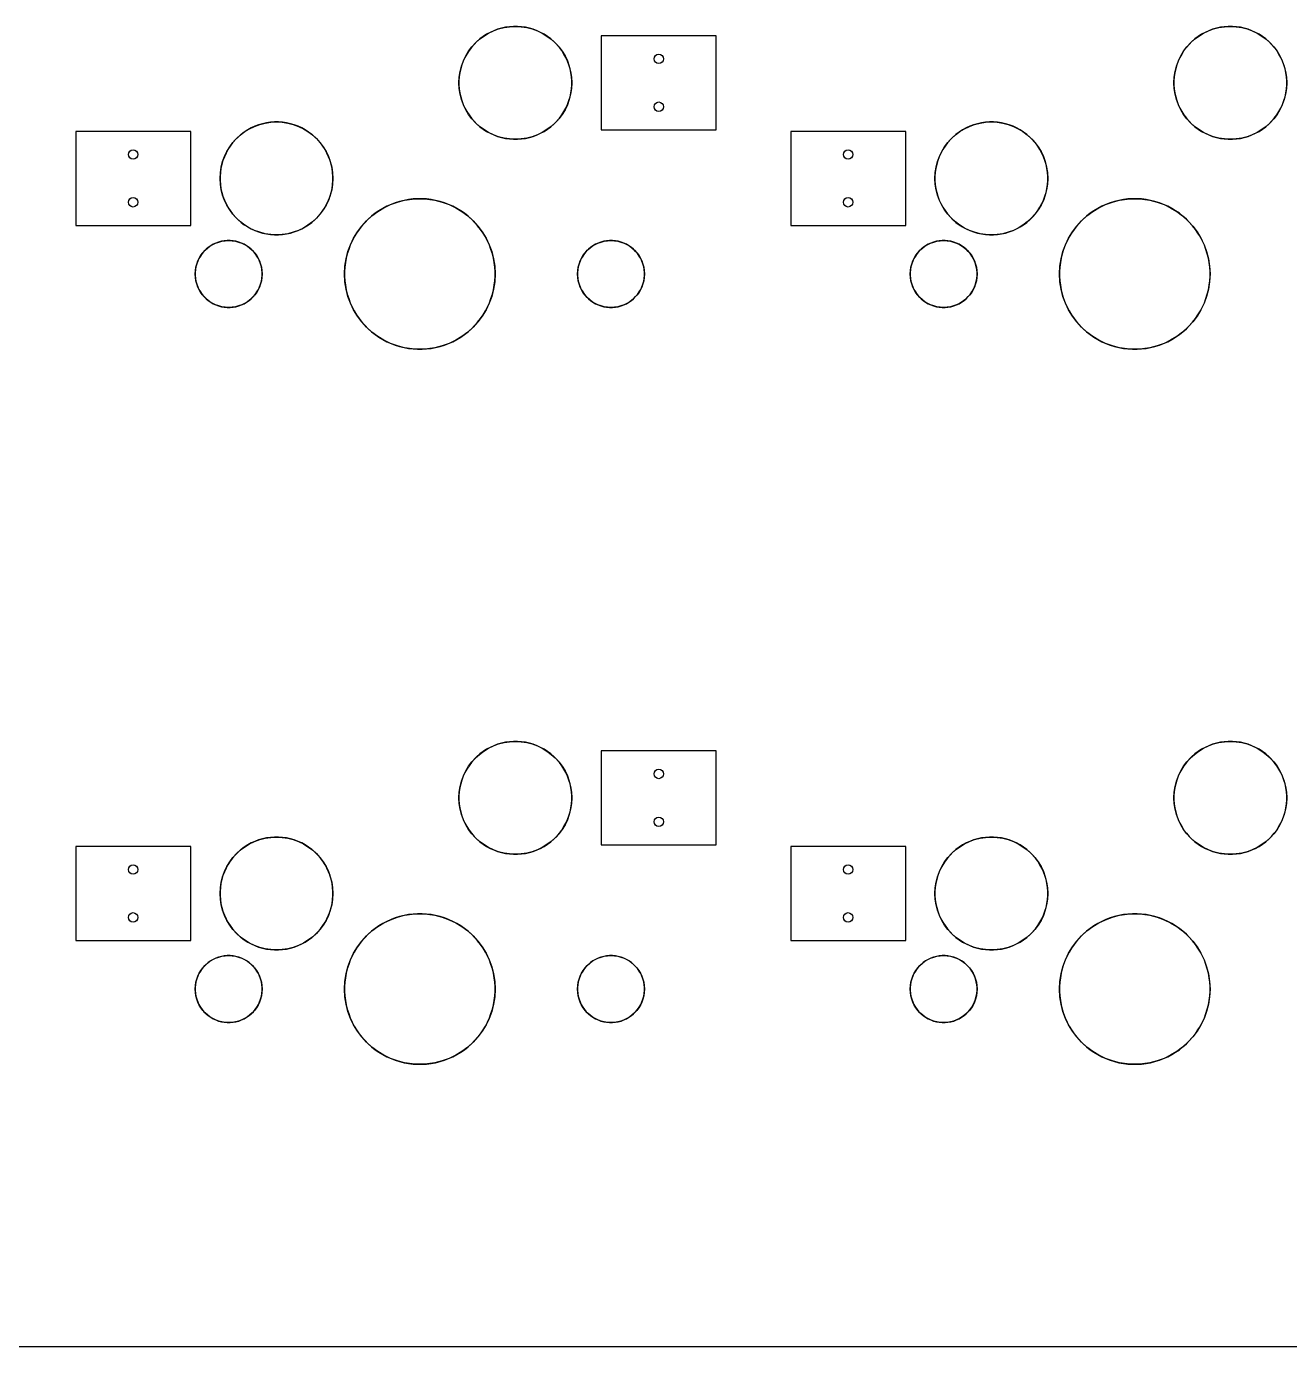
# Model space of a CAD drawing. Header units: millimetres. Extents: x 10 to 238, y 10 to 86.
# Drawn here: x 141.54 to 175.11, y 9.5 to 44.58 of the extents above; entities that cross this region are included whole.
import ezdxf

# ---------------------------------------------------------------- set-up
doc = ezdxf.new("R2010")
doc.units = ezdxf.units.MM

msp = doc.modelspace()

# ---------------------------------------------------------------- linework, layer by layer
at = {"layer": '16_copper'}
for points in [[(159.873, 44.33), (156.815, 44.33), (156.815, 41.83), (159.873, 41.83)], [(145.915, 41.79), (142.857, 41.79), (142.857, 39.29), (145.915, 39.29)], [(164.915, 41.79), (161.857, 41.79), (161.857, 39.29), (164.915, 39.29)], [(159.873, 25.33), (156.815, 25.33), (156.815, 22.83), (159.873, 22.83)], [(145.915, 22.79), (142.857, 22.79), (142.857, 20.29), (145.915, 20.29)], [(164.915, 22.79), (161.857, 22.79), (161.857, 20.29), (164.915, 20.29)]]:
    msp.add_lwpolyline(points, close=True, dxfattribs=at)
at = {"layer": 'drills_NPTH'}
for centre, radius in [((154.54, 43.08), 1.499), ((173.54, 43.08), 1.499), ((148.19, 40.54), 1.499), ((167.19, 40.54), 1.499), ((152, 38), 2), ((171, 38), 2), ((146.92, 38), 0.889), ((157.08, 38), 0.889), ((165.92, 38), 0.889), ((154.54, 24.08), 1.499), ((173.54, 24.08), 1.499), ((148.19, 21.54), 1.499), ((167.19, 21.54), 1.499), ((152, 19), 2), ((171, 19), 2), ((146.92, 19), 0.889), ((157.08, 19), 0.889), ((165.92, 19), 0.889)]:
    msp.add_circle(centre, radius, dxfattribs=at)
at = {"layer": 'drills_PTH'}
for centre in [(158.35, 43.715), (158.35, 42.445), (144.38, 41.175), (163.38, 41.175), (144.38, 39.905), (163.38, 39.905), (158.35, 24.715), (158.35, 23.445), (144.38, 22.175), (163.38, 22.175), (144.38, 20.905), (163.38, 20.905)]:
    msp.add_circle(centre, 0.125, dxfattribs=at)
at = {"layer": 'holes'}
for points in [[(153.041, 43.026), (153.049, 42.92), (153.064, 42.814), (153.087, 42.709), (153.117, 42.606), (153.155, 42.506), (153.199, 42.409), (153.25, 42.315), (153.308, 42.225), (153.372, 42.139), (153.442, 42.058), (153.518, 41.982), (153.599, 41.912), (153.685, 41.848), (153.775, 41.79), (153.869, 41.739), (153.966, 41.695), (154.066, 41.657), (154.169, 41.627), (154.274, 41.604), (154.38, 41.589), (154.486, 41.581), (154.594, 41.581), (154.7, 41.589), (154.806, 41.604), (154.911, 41.627), (155.014, 41.657), (155.114, 41.695), (155.211, 41.739), (155.305, 41.79), (155.395, 41.848), (155.481, 41.912), (155.562, 41.982), (155.638, 42.058), (155.708, 42.139), (155.772, 42.225), (155.83, 42.315), (155.881, 42.409), (155.925, 42.506), (155.963, 42.606), (155.993, 42.709), (156.016, 42.814), (156.031, 42.92), (156.039, 43.026), (156.039, 43.134), (156.031, 43.24), (156.016, 43.346), (155.993, 43.451), (155.963, 43.554), (155.925, 43.654), (155.881, 43.751), (155.83, 43.845), (155.772, 43.935), (155.708, 44.021), (155.638, 44.102), (155.562, 44.178), (155.481, 44.248), (155.395, 44.312), (155.305, 44.37), (155.211, 44.421), (155.114, 44.465), (155.014, 44.503), (154.911, 44.533), (154.806, 44.556), (154.7, 44.571), (154.594, 44.579), (154.486, 44.579), (154.38, 44.571), (154.274, 44.556), (154.169, 44.533), (154.066, 44.503), (153.966, 44.465), (153.869, 44.421), (153.775, 44.37), (153.685, 44.312), (153.599, 44.248), (153.518, 44.178), (153.442, 44.102), (153.372, 44.021), (153.308, 43.935), (153.25, 43.845), (153.199, 43.751), (153.155, 43.654), (153.117, 43.554), (153.087, 43.451), (153.064, 43.346), (153.049, 43.24), (153.041, 43.134), (153.041, 43.026)], [(172.041, 43.026), (172.049, 42.92), (172.064, 42.814), (172.087, 42.709), (172.117, 42.606), (172.155, 42.506), (172.199, 42.409), (172.25, 42.315), (172.308, 42.225), (172.372, 42.139), (172.442, 42.058), (172.518, 41.982), (172.599, 41.912), (172.685, 41.848), (172.775, 41.79), (172.869, 41.739), (172.966, 41.695), (173.066, 41.657), (173.169, 41.627), (173.274, 41.604), (173.38, 41.589), (173.486, 41.581), (173.594, 41.581), (173.7, 41.589), (173.806, 41.604), (173.911, 41.627), (174.014, 41.657), (174.114, 41.695), (174.211, 41.739), (174.305, 41.79), (174.395, 41.848), (174.481, 41.912), (174.562, 41.982), (174.638, 42.058), (174.708, 42.139), (174.772, 42.225), (174.83, 42.315), (174.881, 42.409), (174.925, 42.506), (174.963, 42.606), (174.993, 42.709), (175.016, 42.814), (175.031, 42.92), (175.039, 43.026), (175.039, 43.134), (175.031, 43.24), (175.016, 43.346), (174.993, 43.451), (174.963, 43.554), (174.925, 43.654), (174.881, 43.751), (174.83, 43.845), (174.772, 43.935), (174.708, 44.021), (174.638, 44.102), (174.562, 44.178), (174.481, 44.248), (174.395, 44.312), (174.305, 44.37), (174.211, 44.421), (174.114, 44.465), (174.014, 44.503), (173.911, 44.533), (173.806, 44.556), (173.7, 44.571), (173.594, 44.579), (173.486, 44.579), (173.38, 44.571), (173.274, 44.556), (173.169, 44.533), (173.066, 44.503), (172.966, 44.465), (172.869, 44.421), (172.775, 44.37), (172.685, 44.312), (172.599, 44.248), (172.518, 44.178), (172.442, 44.102), (172.372, 44.021), (172.308, 43.935), (172.25, 43.845), (172.199, 43.751), (172.155, 43.654), (172.117, 43.554), (172.087, 43.451), (172.064, 43.346), (172.049, 43.24), (172.041, 43.134), (172.041, 43.026)], [(146.691, 40.486), (146.699, 40.38), (146.714, 40.274), (146.737, 40.169), (146.767, 40.066), (146.805, 39.966), (146.849, 39.869), (146.9, 39.775), (146.958, 39.685), (147.022, 39.599), (147.092, 39.518), (147.168, 39.442), (147.249, 39.372), (147.335, 39.308), (147.425, 39.25), (147.519, 39.199), (147.616, 39.155), (147.716, 39.117), (147.819, 39.087), (147.924, 39.064), (148.03, 39.049), (148.136, 39.041), (148.244, 39.041), (148.35, 39.049), (148.456, 39.064), (148.561, 39.087), (148.664, 39.117), (148.764, 39.155), (148.861, 39.199), (148.955, 39.25), (149.045, 39.308), (149.131, 39.372), (149.212, 39.442), (149.288, 39.518), (149.358, 39.599), (149.422, 39.685), (149.48, 39.775), (149.531, 39.869), (149.575, 39.966), (149.613, 40.066), (149.643, 40.169), (149.666, 40.274), (149.681, 40.38), (149.689, 40.486), (149.689, 40.594), (149.681, 40.7), (149.666, 40.806), (149.643, 40.911), (149.613, 41.014), (149.575, 41.114), (149.531, 41.211), (149.48, 41.305), (149.422, 41.395), (149.358, 41.481), (149.288, 41.562), (149.212, 41.638), (149.131, 41.708), (149.045, 41.772), (148.955, 41.83), (148.861, 41.881), (148.764, 41.925), (148.664, 41.963), (148.561, 41.993), (148.456, 42.016), (148.35, 42.031), (148.244, 42.039), (148.136, 42.039), (148.03, 42.031), (147.924, 42.016), (147.819, 41.993), (147.716, 41.963), (147.616, 41.925), (147.519, 41.881), (147.425, 41.83), (147.335, 41.772), (147.249, 41.708), (147.168, 41.638), (147.092, 41.562), (147.022, 41.481), (146.958, 41.395), (146.9, 41.305), (146.849, 41.211), (146.805, 41.114), (146.767, 41.014), (146.737, 40.911), (146.714, 40.806), (146.699, 40.7), (146.691, 40.594), (146.691, 40.486)], [(165.691, 40.486), (165.699, 40.38), (165.714, 40.274), (165.737, 40.169), (165.767, 40.066), (165.805, 39.966), (165.849, 39.869), (165.9, 39.775), (165.958, 39.685), (166.022, 39.599), (166.092, 39.518), (166.168, 39.442), (166.249, 39.372), (166.335, 39.308), (166.425, 39.25), (166.519, 39.199), (166.616, 39.155), (166.716, 39.117), (166.819, 39.087), (166.924, 39.064), (167.03, 39.049), (167.136, 39.041), (167.244, 39.041), (167.35, 39.049), (167.456, 39.064), (167.561, 39.087), (167.664, 39.117), (167.764, 39.155), (167.861, 39.199), (167.955, 39.25), (168.045, 39.308), (168.131, 39.372), (168.212, 39.442), (168.288, 39.518), (168.358, 39.599), (168.422, 39.685), (168.48, 39.775), (168.531, 39.869), (168.575, 39.966), (168.613, 40.066), (168.643, 40.169), (168.666, 40.274), (168.681, 40.38), (168.689, 40.486), (168.689, 40.594), (168.681, 40.7), (168.666, 40.806), (168.643, 40.911), (168.613, 41.014), (168.575, 41.114), (168.531, 41.211), (168.48, 41.305), (168.422, 41.395), (168.358, 41.481), (168.288, 41.562), (168.212, 41.638), (168.131, 41.708), (168.045, 41.772), (167.955, 41.83), (167.861, 41.881), (167.764, 41.925), (167.664, 41.963), (167.561, 41.993), (167.456, 42.016), (167.35, 42.031), (167.244, 42.039), (167.136, 42.039), (167.03, 42.031), (166.924, 42.016), (166.819, 41.993), (166.716, 41.963), (166.616, 41.925), (166.519, 41.881), (166.425, 41.83), (166.335, 41.772), (166.249, 41.708), (166.168, 41.638), (166.092, 41.562), (166.022, 41.481), (165.958, 41.395), (165.9, 41.305), (165.849, 41.211), (165.805, 41.114), (165.767, 41.014), (165.737, 40.911), (165.714, 40.806), (165.699, 40.7), (165.691, 40.594), (165.691, 40.486)], [(150, 37.94), (150.007, 37.819), (150.022, 37.699), (150.044, 37.58), (150.073, 37.463), (150.109, 37.347), (150.151, 37.234), (150.201, 37.124), (150.257, 37.017), (150.32, 36.914), (150.388, 36.814), (150.463, 36.719), (150.543, 36.629), (150.629, 36.543), (150.719, 36.463), (150.814, 36.388), (150.914, 36.32), (151.017, 36.257), (151.124, 36.201), (151.234, 36.151), (151.347, 36.109), (151.463, 36.073), (151.58, 36.044), (151.699, 36.022), (151.819, 36.007), (151.94, 36), (152.06, 36), (152.181, 36.007), (152.301, 36.022), (152.42, 36.044), (152.537, 36.073), (152.653, 36.109), (152.766, 36.151), (152.876, 36.201), (152.983, 36.257), (153.086, 36.32), (153.186, 36.388), (153.281, 36.463), (153.371, 36.543), (153.457, 36.629), (153.537, 36.719), (153.612, 36.814), (153.68, 36.914), (153.743, 37.017), (153.799, 37.124), (153.849, 37.234), (153.891, 37.347), (153.927, 37.463), (153.956, 37.58), (153.978, 37.699), (153.993, 37.819), (154, 37.94), (154, 38.06), (153.993, 38.181), (153.978, 38.301), (153.956, 38.42), (153.927, 38.537), (153.891, 38.653), (153.849, 38.766), (153.799, 38.876), (153.743, 38.983), (153.68, 39.086), (153.612, 39.186), (153.537, 39.281), (153.457, 39.371), (153.371, 39.457), (153.281, 39.537), (153.186, 39.612), (153.086, 39.68), (152.983, 39.743), (152.876, 39.799), (152.766, 39.849), (152.653, 39.891), (152.537, 39.927), (152.42, 39.956), (152.301, 39.978), (152.181, 39.993), (152.06, 40), (151.94, 40), (151.819, 39.993), (151.699, 39.978), (151.58, 39.956), (151.463, 39.927), (151.347, 39.891), (151.234, 39.849), (151.124, 39.799), (151.017, 39.743), (150.914, 39.68), (150.814, 39.612), (150.719, 39.537), (150.629, 39.457), (150.543, 39.371), (150.463, 39.281), (150.388, 39.186), (150.32, 39.086), (150.257, 38.983), (150.201, 38.876), (150.151, 38.766), (150.109, 38.653), (150.073, 38.537), (150.044, 38.42), (150.022, 38.301), (150.007, 38.181), (150, 38.06), (150, 37.94)], [(169, 37.94), (169.007, 37.819), (169.022, 37.699), (169.044, 37.58), (169.073, 37.463), (169.109, 37.347), (169.151, 37.234), (169.201, 37.124), (169.257, 37.017), (169.32, 36.914), (169.388, 36.814), (169.463, 36.719), (169.543, 36.629), (169.629, 36.543), (169.719, 36.463), (169.814, 36.388), (169.914, 36.32), (170.017, 36.257), (170.124, 36.201), (170.234, 36.151), (170.347, 36.109), (170.463, 36.073), (170.58, 36.044), (170.699, 36.022), (170.819, 36.007), (170.94, 36), (171.06, 36), (171.181, 36.007), (171.301, 36.022), (171.42, 36.044), (171.537, 36.073), (171.653, 36.109), (171.766, 36.151), (171.876, 36.201), (171.983, 36.257), (172.086, 36.32), (172.186, 36.388), (172.281, 36.463), (172.371, 36.543), (172.457, 36.629), (172.537, 36.719), (172.612, 36.814), (172.68, 36.914), (172.743, 37.017), (172.799, 37.124), (172.849, 37.234), (172.891, 37.347), (172.927, 37.463), (172.956, 37.58), (172.978, 37.699), (172.993, 37.819), (173, 37.94), (173, 38.06), (172.993, 38.181), (172.978, 38.301), (172.956, 38.42), (172.927, 38.537), (172.891, 38.653), (172.849, 38.766), (172.799, 38.876), (172.743, 38.983), (172.68, 39.086), (172.612, 39.186), (172.537, 39.281), (172.457, 39.371), (172.371, 39.457), (172.281, 39.537), (172.186, 39.612), (172.086, 39.68), (171.983, 39.743), (171.876, 39.799), (171.766, 39.849), (171.653, 39.891), (171.537, 39.927), (171.42, 39.956), (171.301, 39.978), (171.181, 39.993), (171.06, 40), (170.94, 40), (170.819, 39.993), (170.699, 39.978), (170.58, 39.956), (170.463, 39.927), (170.347, 39.891), (170.234, 39.849), (170.124, 39.799), (170.017, 39.743), (169.914, 39.68), (169.814, 39.612), (169.719, 39.537), (169.629, 39.457), (169.543, 39.371), (169.463, 39.281), (169.388, 39.186), (169.32, 39.086), (169.257, 38.983), (169.201, 38.876), (169.151, 38.766), (169.109, 38.653), (169.073, 38.537), (169.044, 38.42), (169.022, 38.301), (169.007, 38.181), (169, 38.06), (169, 37.94)], [(146.031, 37.961), (146.038, 37.884), (146.051, 37.807), (146.071, 37.732), (146.098, 37.659), (146.131, 37.589), (146.17, 37.522), (146.214, 37.458), (146.264, 37.399), (146.319, 37.344), (146.378, 37.294), (146.442, 37.25), (146.509, 37.211), (146.579, 37.178), (146.652, 37.151), (146.727, 37.131), (146.804, 37.118), (146.881, 37.111), (146.959, 37.111), (147.036, 37.118), (147.113, 37.131), (147.188, 37.151), (147.261, 37.178), (147.331, 37.211), (147.398, 37.25), (147.462, 37.294), (147.521, 37.344), (147.576, 37.399), (147.626, 37.458), (147.67, 37.522), (147.709, 37.589), (147.742, 37.659), (147.769, 37.732), (147.789, 37.807), (147.802, 37.884), (147.809, 37.961), (147.809, 38.039), (147.802, 38.116), (147.789, 38.193), (147.769, 38.268), (147.742, 38.341), (147.709, 38.411), (147.67, 38.478), (147.626, 38.542), (147.576, 38.601), (147.521, 38.656), (147.462, 38.706), (147.398, 38.75), (147.331, 38.789), (147.261, 38.822), (147.188, 38.849), (147.113, 38.869), (147.036, 38.882), (146.959, 38.889), (146.881, 38.889), (146.804, 38.882), (146.727, 38.869), (146.652, 38.849), (146.579, 38.822), (146.509, 38.789), (146.442, 38.75), (146.378, 38.706), (146.319, 38.656), (146.264, 38.601), (146.214, 38.542), (146.17, 38.478), (146.131, 38.411), (146.098, 38.341), (146.071, 38.268), (146.051, 38.193), (146.038, 38.116), (146.031, 38.039), (146.031, 37.961)], [(156.191, 37.961), (156.198, 37.884), (156.211, 37.807), (156.231, 37.732), (156.258, 37.659), (156.291, 37.589), (156.33, 37.522), (156.374, 37.458), (156.424, 37.399), (156.479, 37.344), (156.538, 37.294), (156.602, 37.25), (156.669, 37.211), (156.739, 37.178), (156.812, 37.151), (156.887, 37.131), (156.964, 37.118), (157.041, 37.111), (157.119, 37.111), (157.196, 37.118), (157.273, 37.131), (157.348, 37.151), (157.421, 37.178), (157.491, 37.211), (157.558, 37.25), (157.622, 37.294), (157.681, 37.344), (157.736, 37.399), (157.786, 37.458), (157.83, 37.522), (157.869, 37.589), (157.902, 37.659), (157.929, 37.732), (157.949, 37.807), (157.962, 37.884), (157.969, 37.961), (157.969, 38.039), (157.962, 38.116), (157.949, 38.193), (157.929, 38.268), (157.902, 38.341), (157.869, 38.411), (157.83, 38.478), (157.786, 38.542), (157.736, 38.601), (157.681, 38.656), (157.622, 38.706), (157.558, 38.75), (157.491, 38.789), (157.421, 38.822), (157.348, 38.849), (157.273, 38.869), (157.196, 38.882), (157.119, 38.889), (157.041, 38.889), (156.964, 38.882), (156.887, 38.869), (156.812, 38.849), (156.739, 38.822), (156.669, 38.789), (156.602, 38.75), (156.538, 38.706), (156.479, 38.656), (156.424, 38.601), (156.374, 38.542), (156.33, 38.478), (156.291, 38.411), (156.258, 38.341), (156.231, 38.268), (156.211, 38.193), (156.198, 38.116), (156.191, 38.039), (156.191, 37.961)], [(165.031, 37.961), (165.038, 37.884), (165.051, 37.807), (165.071, 37.732), (165.098, 37.659), (165.131, 37.589), (165.17, 37.522), (165.214, 37.458), (165.264, 37.399), (165.319, 37.344), (165.378, 37.294), (165.442, 37.25), (165.509, 37.211), (165.579, 37.178), (165.652, 37.151), (165.727, 37.131), (165.804, 37.118), (165.881, 37.111), (165.959, 37.111), (166.036, 37.118), (166.113, 37.131), (166.188, 37.151), (166.261, 37.178), (166.331, 37.211), (166.398, 37.25), (166.462, 37.294), (166.521, 37.344), (166.576, 37.399), (166.626, 37.458), (166.67, 37.522), (166.709, 37.589), (166.742, 37.659), (166.769, 37.732), (166.789, 37.807), (166.802, 37.884), (166.809, 37.961), (166.809, 38.039), (166.802, 38.116), (166.789, 38.193), (166.769, 38.268), (166.742, 38.341), (166.709, 38.411), (166.67, 38.478), (166.626, 38.542), (166.576, 38.601), (166.521, 38.656), (166.462, 38.706), (166.398, 38.75), (166.331, 38.789), (166.261, 38.822), (166.188, 38.849), (166.113, 38.869), (166.036, 38.882), (165.959, 38.889), (165.881, 38.889), (165.804, 38.882), (165.727, 38.869), (165.652, 38.849), (165.579, 38.822), (165.509, 38.789), (165.442, 38.75), (165.378, 38.706), (165.319, 38.656), (165.264, 38.601), (165.214, 38.542), (165.17, 38.478), (165.131, 38.411), (165.098, 38.341), (165.071, 38.268), (165.051, 38.193), (165.038, 38.116), (165.031, 38.039), (165.031, 37.961)], [(153.041, 24.026), (153.049, 23.92), (153.064, 23.814), (153.087, 23.709), (153.117, 23.606), (153.155, 23.506), (153.199, 23.409), (153.25, 23.315), (153.308, 23.225), (153.372, 23.139), (153.442, 23.058), (153.518, 22.982), (153.599, 22.912), (153.685, 22.848), (153.775, 22.79), (153.869, 22.739), (153.966, 22.695), (154.066, 22.657), (154.169, 22.627), (154.274, 22.604), (154.38, 22.589), (154.486, 22.581), (154.594, 22.581), (154.7, 22.589), (154.806, 22.604), (154.911, 22.627), (155.014, 22.657), (155.114, 22.695), (155.211, 22.739), (155.305, 22.79), (155.395, 22.848), (155.481, 22.912), (155.562, 22.982), (155.638, 23.058), (155.708, 23.139), (155.772, 23.225), (155.83, 23.315), (155.881, 23.409), (155.925, 23.506), (155.963, 23.606), (155.993, 23.709), (156.016, 23.814), (156.031, 23.92), (156.039, 24.026), (156.039, 24.134), (156.031, 24.24), (156.016, 24.346), (155.993, 24.451), (155.963, 24.554), (155.925, 24.654), (155.881, 24.751), (155.83, 24.845), (155.772, 24.935), (155.708, 25.021), (155.638, 25.102), (155.562, 25.178), (155.481, 25.248), (155.395, 25.312), (155.305, 25.37), (155.211, 25.421), (155.114, 25.465), (155.014, 25.503), (154.911, 25.533), (154.806, 25.556), (154.7, 25.571), (154.594, 25.579), (154.486, 25.579), (154.38, 25.571), (154.274, 25.556), (154.169, 25.533), (154.066, 25.503), (153.966, 25.465), (153.869, 25.421), (153.775, 25.37), (153.685, 25.312), (153.599, 25.248), (153.518, 25.178), (153.442, 25.102), (153.372, 25.021), (153.308, 24.935), (153.25, 24.845), (153.199, 24.751), (153.155, 24.654), (153.117, 24.554), (153.087, 24.451), (153.064, 24.346), (153.049, 24.24), (153.041, 24.134), (153.041, 24.026)], [(172.041, 24.026), (172.049, 23.92), (172.064, 23.814), (172.087, 23.709), (172.117, 23.606), (172.155, 23.506), (172.199, 23.409), (172.25, 23.315), (172.308, 23.225), (172.372, 23.139), (172.442, 23.058), (172.518, 22.982), (172.599, 22.912), (172.685, 22.848), (172.775, 22.79), (172.869, 22.739), (172.966, 22.695), (173.066, 22.657), (173.169, 22.627), (173.274, 22.604), (173.38, 22.589), (173.486, 22.581), (173.594, 22.581), (173.7, 22.589), (173.806, 22.604), (173.911, 22.627), (174.014, 22.657), (174.114, 22.695), (174.211, 22.739), (174.305, 22.79), (174.395, 22.848), (174.481, 22.912), (174.562, 22.982), (174.638, 23.058), (174.708, 23.139), (174.772, 23.225), (174.83, 23.315), (174.881, 23.409), (174.925, 23.506), (174.963, 23.606), (174.993, 23.709), (175.016, 23.814), (175.031, 23.92), (175.039, 24.026), (175.039, 24.134), (175.031, 24.24), (175.016, 24.346), (174.993, 24.451), (174.963, 24.554), (174.925, 24.654), (174.881, 24.751), (174.83, 24.845), (174.772, 24.935), (174.708, 25.021), (174.638, 25.102), (174.562, 25.178), (174.481, 25.248), (174.395, 25.312), (174.305, 25.37), (174.211, 25.421), (174.114, 25.465), (174.014, 25.503), (173.911, 25.533), (173.806, 25.556), (173.7, 25.571), (173.594, 25.579), (173.486, 25.579), (173.38, 25.571), (173.274, 25.556), (173.169, 25.533), (173.066, 25.503), (172.966, 25.465), (172.869, 25.421), (172.775, 25.37), (172.685, 25.312), (172.599, 25.248), (172.518, 25.178), (172.442, 25.102), (172.372, 25.021), (172.308, 24.935), (172.25, 24.845), (172.199, 24.751), (172.155, 24.654), (172.117, 24.554), (172.087, 24.451), (172.064, 24.346), (172.049, 24.24), (172.041, 24.134), (172.041, 24.026)], [(146.691, 21.486), (146.699, 21.38), (146.714, 21.274), (146.737, 21.169), (146.767, 21.066), (146.805, 20.966), (146.849, 20.869), (146.9, 20.775), (146.958, 20.685), (147.022, 20.599), (147.092, 20.518), (147.168, 20.442), (147.249, 20.372), (147.335, 20.308), (147.425, 20.25), (147.519, 20.199), (147.616, 20.155), (147.716, 20.117), (147.819, 20.087), (147.924, 20.064), (148.03, 20.049), (148.136, 20.041), (148.244, 20.041), (148.35, 20.049), (148.456, 20.064), (148.561, 20.087), (148.664, 20.117), (148.764, 20.155), (148.861, 20.199), (148.955, 20.25), (149.045, 20.308), (149.131, 20.372), (149.212, 20.442), (149.288, 20.518), (149.358, 20.599), (149.422, 20.685), (149.48, 20.775), (149.531, 20.869), (149.575, 20.966), (149.613, 21.066), (149.643, 21.169), (149.666, 21.274), (149.681, 21.38), (149.689, 21.486), (149.689, 21.594), (149.681, 21.7), (149.666, 21.806), (149.643, 21.911), (149.613, 22.014), (149.575, 22.114), (149.531, 22.211), (149.48, 22.305), (149.422, 22.395), (149.358, 22.481), (149.288, 22.562), (149.212, 22.638), (149.131, 22.708), (149.045, 22.772), (148.955, 22.83), (148.861, 22.881), (148.764, 22.925), (148.664, 22.963), (148.561, 22.993), (148.456, 23.016), (148.35, 23.031), (148.244, 23.039), (148.136, 23.039), (148.03, 23.031), (147.924, 23.016), (147.819, 22.993), (147.716, 22.963), (147.616, 22.925), (147.519, 22.881), (147.425, 22.83), (147.335, 22.772), (147.249, 22.708), (147.168, 22.638), (147.092, 22.562), (147.022, 22.481), (146.958, 22.395), (146.9, 22.305), (146.849, 22.211), (146.805, 22.114), (146.767, 22.014), (146.737, 21.911), (146.714, 21.806), (146.699, 21.7), (146.691, 21.594), (146.691, 21.486)], [(165.691, 21.486), (165.699, 21.38), (165.714, 21.274), (165.737, 21.169), (165.767, 21.066), (165.805, 20.966), (165.849, 20.869), (165.9, 20.775), (165.958, 20.685), (166.022, 20.599), (166.092, 20.518), (166.168, 20.442), (166.249, 20.372), (166.335, 20.308), (166.425, 20.25), (166.519, 20.199), (166.616, 20.155), (166.716, 20.117), (166.819, 20.087), (166.924, 20.064), (167.03, 20.049), (167.136, 20.041), (167.244, 20.041), (167.35, 20.049), (167.456, 20.064), (167.561, 20.087), (167.664, 20.117), (167.764, 20.155), (167.861, 20.199), (167.955, 20.25), (168.045, 20.308), (168.131, 20.372), (168.212, 20.442), (168.288, 20.518), (168.358, 20.599), (168.422, 20.685), (168.48, 20.775), (168.531, 20.869), (168.575, 20.966), (168.613, 21.066), (168.643, 21.169), (168.666, 21.274), (168.681, 21.38), (168.689, 21.486), (168.689, 21.594), (168.681, 21.7), (168.666, 21.806), (168.643, 21.911), (168.613, 22.014), (168.575, 22.114), (168.531, 22.211), (168.48, 22.305), (168.422, 22.395), (168.358, 22.481), (168.288, 22.562), (168.212, 22.638), (168.131, 22.708), (168.045, 22.772), (167.955, 22.83), (167.861, 22.881), (167.764, 22.925), (167.664, 22.963), (167.561, 22.993), (167.456, 23.016), (167.35, 23.031), (167.244, 23.039), (167.136, 23.039), (167.03, 23.031), (166.924, 23.016), (166.819, 22.993), (166.716, 22.963), (166.616, 22.925), (166.519, 22.881), (166.425, 22.83), (166.335, 22.772), (166.249, 22.708), (166.168, 22.638), (166.092, 22.562), (166.022, 22.481), (165.958, 22.395), (165.9, 22.305), (165.849, 22.211), (165.805, 22.114), (165.767, 22.014), (165.737, 21.911), (165.714, 21.806), (165.699, 21.7), (165.691, 21.594), (165.691, 21.486)], [(150, 18.94), (150.007, 18.819), (150.022, 18.699), (150.044, 18.58), (150.073, 18.463), (150.109, 18.347), (150.151, 18.234), (150.201, 18.124), (150.257, 18.017), (150.32, 17.914), (150.388, 17.814), (150.463, 17.719), (150.543, 17.629), (150.629, 17.543), (150.719, 17.463), (150.814, 17.388), (150.914, 17.32), (151.017, 17.257), (151.124, 17.201), (151.234, 17.151), (151.347, 17.109), (151.463, 17.073), (151.58, 17.044), (151.699, 17.022), (151.819, 17.007), (151.94, 17), (152.06, 17), (152.181, 17.007), (152.301, 17.022), (152.42, 17.044), (152.537, 17.073), (152.653, 17.109), (152.766, 17.151), (152.876, 17.201), (152.983, 17.257), (153.086, 17.32), (153.186, 17.388), (153.281, 17.463), (153.371, 17.543), (153.457, 17.629), (153.537, 17.719), (153.612, 17.814), (153.68, 17.914), (153.743, 18.017), (153.799, 18.124), (153.849, 18.234), (153.891, 18.347), (153.927, 18.463), (153.956, 18.58), (153.978, 18.699), (153.993, 18.819), (154, 18.94), (154, 19.06), (153.993, 19.181), (153.978, 19.301), (153.956, 19.42), (153.927, 19.537), (153.891, 19.653), (153.849, 19.766), (153.799, 19.876), (153.743, 19.983), (153.68, 20.086), (153.612, 20.186), (153.537, 20.281), (153.457, 20.371), (153.371, 20.457), (153.281, 20.537), (153.186, 20.612), (153.086, 20.68), (152.983, 20.743), (152.876, 20.799), (152.766, 20.849), (152.653, 20.891), (152.537, 20.927), (152.42, 20.956), (152.301, 20.978), (152.181, 20.993), (152.06, 21), (151.94, 21), (151.819, 20.993), (151.699, 20.978), (151.58, 20.956), (151.463, 20.927), (151.347, 20.891), (151.234, 20.849), (151.124, 20.799), (151.017, 20.743), (150.914, 20.68), (150.814, 20.612), (150.719, 20.537), (150.629, 20.457), (150.543, 20.371), (150.463, 20.281), (150.388, 20.186), (150.32, 20.086), (150.257, 19.983), (150.201, 19.876), (150.151, 19.766), (150.109, 19.653), (150.073, 19.537), (150.044, 19.42), (150.022, 19.301), (150.007, 19.181), (150, 19.06), (150, 18.94)], [(169, 18.94), (169.007, 18.819), (169.022, 18.699), (169.044, 18.58), (169.073, 18.463), (169.109, 18.347), (169.151, 18.234), (169.201, 18.124), (169.257, 18.017), (169.32, 17.914), (169.388, 17.814), (169.463, 17.719), (169.543, 17.629), (169.629, 17.543), (169.719, 17.463), (169.814, 17.388), (169.914, 17.32), (170.017, 17.257), (170.124, 17.201), (170.234, 17.151), (170.347, 17.109), (170.463, 17.073), (170.58, 17.044), (170.699, 17.022), (170.819, 17.007), (170.94, 17), (171.06, 17), (171.181, 17.007), (171.301, 17.022), (171.42, 17.044), (171.537, 17.073), (171.653, 17.109), (171.766, 17.151), (171.876, 17.201), (171.983, 17.257), (172.086, 17.32), (172.186, 17.388), (172.281, 17.463), (172.371, 17.543), (172.457, 17.629), (172.537, 17.719), (172.612, 17.814), (172.68, 17.914), (172.743, 18.017), (172.799, 18.124), (172.849, 18.234), (172.891, 18.347), (172.927, 18.463), (172.956, 18.58), (172.978, 18.699), (172.993, 18.819), (173, 18.94), (173, 19.06), (172.993, 19.181), (172.978, 19.301), (172.956, 19.42), (172.927, 19.537), (172.891, 19.653), (172.849, 19.766), (172.799, 19.876), (172.743, 19.983), (172.68, 20.086), (172.612, 20.186), (172.537, 20.281), (172.457, 20.371), (172.371, 20.457), (172.281, 20.537), (172.186, 20.612), (172.086, 20.68), (171.983, 20.743), (171.876, 20.799), (171.766, 20.849), (171.653, 20.891), (171.537, 20.927), (171.42, 20.956), (171.301, 20.978), (171.181, 20.993), (171.06, 21), (170.94, 21), (170.819, 20.993), (170.699, 20.978), (170.58, 20.956), (170.463, 20.927), (170.347, 20.891), (170.234, 20.849), (170.124, 20.799), (170.017, 20.743), (169.914, 20.68), (169.814, 20.612), (169.719, 20.537), (169.629, 20.457), (169.543, 20.371), (169.463, 20.281), (169.388, 20.186), (169.32, 20.086), (169.257, 19.983), (169.201, 19.876), (169.151, 19.766), (169.109, 19.653), (169.073, 19.537), (169.044, 19.42), (169.022, 19.301), (169.007, 19.181), (169, 19.06), (169, 18.94)], [(146.031, 18.961), (146.038, 18.884), (146.051, 18.807), (146.071, 18.732), (146.098, 18.659), (146.131, 18.589), (146.17, 18.522), (146.214, 18.458), (146.264, 18.399), (146.319, 18.344), (146.378, 18.294), (146.442, 18.25), (146.509, 18.211), (146.579, 18.178), (146.652, 18.151), (146.727, 18.131), (146.804, 18.118), (146.881, 18.111), (146.959, 18.111), (147.036, 18.118), (147.113, 18.131), (147.188, 18.151), (147.261, 18.178), (147.331, 18.211), (147.398, 18.25), (147.462, 18.294), (147.521, 18.344), (147.576, 18.399), (147.626, 18.458), (147.67, 18.522), (147.709, 18.589), (147.742, 18.659), (147.769, 18.732), (147.789, 18.807), (147.802, 18.884), (147.809, 18.961), (147.809, 19.039), (147.802, 19.116), (147.789, 19.193), (147.769, 19.268), (147.742, 19.341), (147.709, 19.411), (147.67, 19.478), (147.626, 19.542), (147.576, 19.601), (147.521, 19.656), (147.462, 19.706), (147.398, 19.75), (147.331, 19.789), (147.261, 19.822), (147.188, 19.849), (147.113, 19.869), (147.036, 19.882), (146.959, 19.889), (146.881, 19.889), (146.804, 19.882), (146.727, 19.869), (146.652, 19.849), (146.579, 19.822), (146.509, 19.789), (146.442, 19.75), (146.378, 19.706), (146.319, 19.656), (146.264, 19.601), (146.214, 19.542), (146.17, 19.478), (146.131, 19.411), (146.098, 19.341), (146.071, 19.268), (146.051, 19.193), (146.038, 19.116), (146.031, 19.039), (146.031, 18.961)], [(156.191, 18.961), (156.198, 18.884), (156.211, 18.807), (156.231, 18.732), (156.258, 18.659), (156.291, 18.589), (156.33, 18.522), (156.374, 18.458), (156.424, 18.399), (156.479, 18.344), (156.538, 18.294), (156.602, 18.25), (156.669, 18.211), (156.739, 18.178), (156.812, 18.151), (156.887, 18.131), (156.964, 18.118), (157.041, 18.111), (157.119, 18.111), (157.196, 18.118), (157.273, 18.131), (157.348, 18.151), (157.421, 18.178), (157.491, 18.211), (157.558, 18.25), (157.622, 18.294), (157.681, 18.344), (157.736, 18.399), (157.786, 18.458), (157.83, 18.522), (157.869, 18.589), (157.902, 18.659), (157.929, 18.732), (157.949, 18.807), (157.962, 18.884), (157.969, 18.961), (157.969, 19.039), (157.962, 19.116), (157.949, 19.193), (157.929, 19.268), (157.902, 19.341), (157.869, 19.411), (157.83, 19.478), (157.786, 19.542), (157.736, 19.601), (157.681, 19.656), (157.622, 19.706), (157.558, 19.75), (157.491, 19.789), (157.421, 19.822), (157.348, 19.849), (157.273, 19.869), (157.196, 19.882), (157.119, 19.889), (157.041, 19.889), (156.964, 19.882), (156.887, 19.869), (156.812, 19.849), (156.739, 19.822), (156.669, 19.789), (156.602, 19.75), (156.538, 19.706), (156.479, 19.656), (156.424, 19.601), (156.374, 19.542), (156.33, 19.478), (156.291, 19.411), (156.258, 19.341), (156.231, 19.268), (156.211, 19.193), (156.198, 19.116), (156.191, 19.039), (156.191, 18.961)], [(165.031, 18.961), (165.038, 18.884), (165.051, 18.807), (165.071, 18.732), (165.098, 18.659), (165.131, 18.589), (165.17, 18.522), (165.214, 18.458), (165.264, 18.399), (165.319, 18.344), (165.378, 18.294), (165.442, 18.25), (165.509, 18.211), (165.579, 18.178), (165.652, 18.151), (165.727, 18.131), (165.804, 18.118), (165.881, 18.111), (165.959, 18.111), (166.036, 18.118), (166.113, 18.131), (166.188, 18.151), (166.261, 18.178), (166.331, 18.211), (166.398, 18.25), (166.462, 18.294), (166.521, 18.344), (166.576, 18.399), (166.626, 18.458), (166.67, 18.522), (166.709, 18.589), (166.742, 18.659), (166.769, 18.732), (166.789, 18.807), (166.802, 18.884), (166.809, 18.961), (166.809, 19.039), (166.802, 19.116), (166.789, 19.193), (166.769, 19.268), (166.742, 19.341), (166.709, 19.411), (166.67, 19.478), (166.626, 19.542), (166.576, 19.601), (166.521, 19.656), (166.462, 19.706), (166.398, 19.75), (166.331, 19.789), (166.261, 19.822), (166.188, 19.849), (166.113, 19.869), (166.036, 19.882), (165.959, 19.889), (165.881, 19.889), (165.804, 19.882), (165.727, 19.869), (165.652, 19.849), (165.579, 19.822), (165.509, 19.789), (165.442, 19.75), (165.378, 19.706), (165.319, 19.656), (165.264, 19.601), (165.214, 19.542), (165.17, 19.478), (165.131, 19.411), (165.098, 19.341), (165.071, 19.268), (165.051, 19.193), (165.038, 19.116), (165.031, 19.039), (165.031, 18.961)]]:
    msp.add_lwpolyline(points, close=True, dxfattribs=at)
at = {"layer": 'outline'}
msp.add_lwpolyline([(14.25, 9.5), (232.75, 9.5)], dxfattribs=at)

doc.saveas('drawing.dxf')
